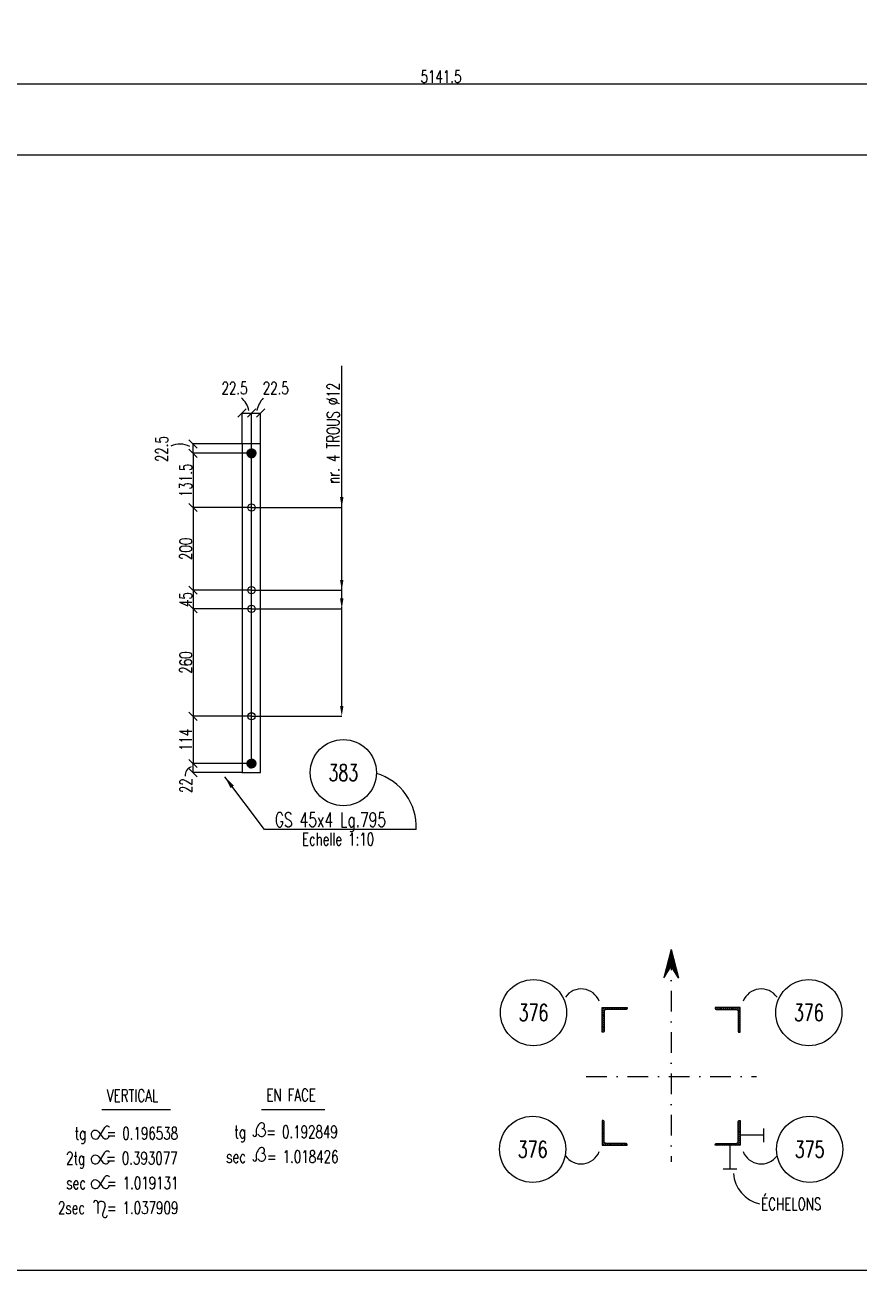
# Model space of a CAD drawing. Extents: x 512494 to 528714, y -34108 to -22628.
# Drawn here: x 520833 to 524867, y -34108 to -28085 of the extents above; entities that cross this region are included whole.
import ezdxf
from ezdxf.enums import TextEntityAlignment as Align

# ---------------------------------------------------------------- set-up
doc = ezdxf.new("R2010")
doc.units = 0
doc.header["$LTSCALE"] = 200
doc.header["$MEASUREMENT"] = 0
doc.linetypes.add('DASHDOT', pattern=[1, 0.5, -0.25, 0, -0.25])
doc.layers.get('0').update_dxf_attribs({"linetype": 'CONTINUOUS'})
for name, color, linetype in [('BOLLINI_1', 7, 'CONTINUOUS'), ('FORI', 2, 'CONTINUOUS'), ('LINEA-MEDIA', 7, 'CONTINUOUS'), ('LINEE_PIASTRE', 2, 'CONTINUOUS'), ('LM', 7, 'CONTINUOUS'), ('LS', 7, 'CONTINUOUS'), ('MZ', 6, 'DASHDOT'), ('PIASTRE', 5, 'CONTINUOUS'), ('TESTI_A_P', 7, 'CONTINUOUS')]:
    doc.layers.add(name, color=color, linetype=linetype)
doc.styles.add('QUOTE', font='ROMANS8.SHX', dxfattribs={"width": 0.7})
doc.styles.add('RQL', font='ROMANS8.SHX', dxfattribs={"width": 0.7})
doc.styles.add('RS', font='ROMANS8.shx', dxfattribs={"width": 0.7})
doc.styles.get("Standard").update_dxf_attribs({"font": 'ROMANS8.SHX', "width": 0.7})
doc.dimstyles.new('TRATTO', dxfattribs={"dimscale": 0, "dimtxt": 60, "dimasz": 40, "dimexe": 0, "dimexo": 0, "dimgap": 5, "dimtad": 1, "dimrnd": 0.5, "dimdsep": 46, "dimtxsty": 'RS', "dimblk1": 'OBLIQUE', "dimblk2": 'OBLIQUE', "dimsah": 1, "dimcen": 0.09, "dimclrd": 2, "dimclre": 2, "dimclrt": 7, "dimadec": 0, "dimazin": 0, "dimtfac": 1, "dimtix": 1, "dimtmove": 2, "dimatfit": 3, "dimfxl": 1, "dimtolj": 1, "dimtzin": 0, "dimarcsym": 0})

# ---------------------------------------------------------------- blocks, each defined once
blk = doc.blocks.new('_OBLIQUE')
at = {"color": 0, "linetype": 'ByBlock'}
blk.add_line((-0.5, -0.5), (0.5, 0.5), dxfattribs=at)
blk = doc.blocks.new('*D20')
at = {"layer": 'LS', "color": 2, "lineweight": -2, "transparency": 16777216}
for p, q in [((520274.6, -27582.6), (520274.6, -28370.3)), ((525416.2, -27582.6), (525416.2, -28370.3)), ((520274.6, -28370.3), (525416.2, -28370.3))]:
    blk.add_line(p, q, dxfattribs=at)
at = {"layer": 'LS', "color": 2, "lineweight": -2, "transparency": 16777216, "xscale": 40, "yscale": 40, "zscale": 40, "rotation": 180}
blk.add_blockref('_OBLIQUE', (520274.6, -28370.3), dxfattribs=at)
at = {"layer": 'LS', "color": 2, "lineweight": -2, "transparency": 16777216, "xscale": 40, "yscale": 40, "zscale": 40}
blk.add_blockref('_OBLIQUE', (525416.2, -28370.3), dxfattribs=at)
at = {"layer": 'LS', "color": 7, "transparency": 16777216, "insert": (522845.4, -28335.3), "char_height": 60, "attachment_point": 5, "style": 'RS'}
blk.add_mtext('\\A1;5141.5', dxfattribs=at)
blk = doc.blocks.new('*D30')
at = {"layer": 'LS', "color": 2, "lineweight": -2, "transparency": 16777216}
for p, q in [((513953.9, -28370.3), (513953.9, -28714.1)), ((525416.2, -28370.3), (525416.2, -28714.1)), ((513953.9, -28714.1), (525416.2, -28714.1))]:
    blk.add_line(p, q, dxfattribs=at)
at = {"layer": 'LS', "color": 2, "lineweight": -2, "transparency": 16777216, "xscale": 40, "yscale": 40, "zscale": 40, "rotation": 180}
blk.add_blockref('_OBLIQUE', (513953.9, -28714.1), dxfattribs=at)
at = {"layer": 'LS', "color": 2, "lineweight": -2, "transparency": 16777216, "xscale": 40, "yscale": 40, "zscale": 40}
blk.add_blockref('_OBLIQUE', (525416.2, -28714.1), dxfattribs=at)
at = {"layer": 'LS', "color": 7, "transparency": 16777216, "insert": (519685, -28676.2), "char_height": 60, "attachment_point": 5, "style": 'RS'}
blk.add_mtext('\\A1;11462 SUR TRUSQ. 75', dxfattribs=at)
blk = doc.blocks.new('*X18')
at = {"color": 0}
for p, q in [((117084.5, -38783), (117089.4, -38778.2)), ((117084.5, -38790.1), (117091.5, -38783.1)), ((117084.5, -38797.2), (117091.5, -38790.2)), ((117084.5, -38804.3), (117091.5, -38797.3)), ((117084.5, -38811.3), (117091.5, -38804.3)), ((117084.5, -38818.4), (117091.5, -38811.4)), ((117084.5, -38825.5), (117091.5, -38818.5)), ((117084.5, -38832.5), (117091.5, -38825.5)), ((117084.5, -38839.6), (117091.5, -38832.6)), ((117084.5, -38846.7), (117091.5, -38839.7)), ((117084.5, -38853.8), (117091.5, -38846.8)), ((117084.5, -38860.8), (117091.5, -38853.8)), ((117084.5, -38867.9), (117093.6, -38858.8)), ((117091.6, -38867.9), (117098.6, -38860.9)), ((117098.7, -38867.9), (117105.7, -38860.9)), ((117105.7, -38867.9), (117112.7, -38860.9)), ((117112.8, -38867.9), (117119.8, -38860.9)), ((117119.9, -38867.9), (117126.9, -38860.9)), ((117126.9, -38867.9), (117133.9, -38860.9)), ((117134, -38867.9), (117141, -38860.9)), ((117141.1, -38867.9), (117148.1, -38860.9)), ((117148.2, -38867.9), (117155.2, -38860.9)), ((117155.2, -38867.9), (117162.2, -38860.9)), ((117162.3, -38867.9), (117169.3, -38860.9)), ((117169.4, -38867.9), (117174.2, -38863))]:
    blk.add_line(p, q, dxfattribs=at)
blk = doc.blocks.new('xxx')
blk.add_circle((0, 0), 8)
at = {"color": 3, "style": 'RQL', "width": 0.7}
blk.add_attdef('POS', text='', height=4, dxfattribs=at).set_placement((0, 0), align=Align.MIDDLE)
at = {"color": 3, "style": 'RQL', "width": 0.7, "flags": 1}
blk.add_attdef('POS1', (-0.39, -5.42), '', height=2, dxfattribs=at)
at = {"style": 'RQL', "width": 0.7, "flags": 1}
blk.add_attdef('TIPO', (-0.39, -8.66), '', height=2, dxfattribs=at)
blk = doc.blocks.new('MRKR_98')
blk.add_point((0, 0))
at = {"color": 7, "style": 'QUOTE', "width": 0.5, "flags": 1}
for tag, p in [('TI', (3.7, 6.8)), ('NFORI', (3.7, 5.3)), ('AUX2', (3.7, 4.9)), ('FAM', (3.7, 4.5)), ('AUX1', (3.7, 4.2)), ('COMMESSA', (3.7, 3.8)), ('SPESSORE', (3.7, 2.5)), ('SV', (3.7, 1.8)), ('QUA', (3.7, 1.1)), ('DI_S', (3.7, 6.4)), ('D_S', (3.7, 6)), ('E_S', (3.7, 5.7)), ('MD', (3.7, 3.5)), ('MP', (3.7, 3.2)), ('LARGHEZZA', (3.7, 2.8)), ('NP', (3.7, 2.1)), ('PESO', (3.7, 1.4)), ('LUN', (3.7, 0.8)), ('PROF', (3.7, 0.4)), ('POS', (3.7, 0.1))]:
    blk.add_attdef(tag, p, '', height=0.2, dxfattribs=at)
at = {"color": 7, "flags": 1}
for tag, p in [('LAV1', (5.3, 6.9)), ('LAV2', (5.3, 6.5)), ('LAV3', (5.3, 6.2)), ('LAV4', (5.3, 5.9)), ('LAV5', (5.3, 5.5)), ('LAV6', (5.3, 5.2)), ('LAV7', (5.3, 4.9)), ('LAV8', (5.3, 4.5)), ('LAV9', (5.3, 4.2)), ('LAV10', (5.3, 3.9))]:
    blk.add_attdef(tag, p, '', height=0.2, dxfattribs=at)
blk = doc.blocks.new('12')
at = {"color": 0}
for p, q in [((-1, 0.06), (-0.06, 1)), ((-1, 0.01), (-0.01, 1)), ((-1, -0.03), (0.03, 1)), ((-1, -0.07), (0.07, 1)), ((0.09, -1), (-1, 0.09)), ((0.05, -1), (-1, 0.05)), ((0, -1), (-1, 0)), ((-0.99, 0.16), (-0.16, 0.99)), ((-0.99, 0.11), (-0.11, 0.99)), ((-0.99, -0.11), (0.11, 0.99)), ((-0.99, -0.15), (0.15, 0.99)), ((0.17, -0.99), (-0.99, 0.17)), ((0.13, -0.99), (-0.99, 0.13)), ((-0.98, 0.22), (-0.22, 0.98)), ((-0.98, -0.19), (0.19, 0.98)), ((0.21, -0.98), (-0.98, 0.21)), ((-0.97, -0.23), (0.23, 0.97)), ((0.24, -0.97), (-0.97, 0.24)), ((-0.96, 0.28), (-0.28, 0.96)), ((-0.96, -0.27), (0.27, 0.96)), ((0.28, -0.96), (-0.96, 0.28)), ((-0.95, -0.3), (0.3, 0.95)), ((0.31, -0.95), (-0.95, 0.31)), ((-0.94, 0.34), (-0.34, 0.94)), ((-0.94, -0.33), (0.33, 0.94)), ((0.35, -0.94), (-0.94, 0.35)), ((-0.93, -0.37), (0.37, 0.93)), ((0.38, -0.93), (-0.93, 0.38)), ((-0.92, -0.4), (0.4, 0.92)), ((-0.91, 0.42), (-0.42, 0.91)), ((0.41, -0.91), (-0.91, 0.41)), ((-0.9, -0.43), (0.43, 0.9)), ((0.44, -0.9), (-0.9, 0.44)), ((-0.89, -0.46), (0.46, 0.89)), ((0.47, -0.88), (-0.88, 0.47)), ((-0.87, -0.49), (0.49, 0.87)), ((0.5, -0.87), (-0.87, 0.5)), ((-0.86, 0.52), (-0.52, 0.86)), ((-0.86, -0.52), (0.52, 0.86)), ((0.53, -0.85), (-0.85, 0.53)), ((-0.84, -0.54), (0.54, 0.84)), ((0.55, -0.83), (-0.83, 0.55)), ((-0.82, -0.57), (0.57, 0.82)), ((0.58, -0.81), (-0.81, 0.58)), ((-0.8, -0.6), (0.6, 0.8)), ((0.61, -0.79), (-0.79, 0.61)), ((-0.78, -0.62), (0.62, 0.78)), ((0.63, -0.78), (-0.78, 0.63)), ((-0.76, -0.65), (0.65, 0.76)), ((0.66, -0.75), (-0.75, 0.66)), ((-0.74, -0.67), (0.67, 0.74)), ((0.68, -0.73), (-0.73, 0.68)), ((-0.72, -0.69), (0.69, 0.72)), ((0.7, -0.71), (-0.71, 0.7)), ((-0.7, -0.72), (0.72, 0.7)), ((0.73, -0.69), (-0.69, 0.73)), ((0.75, -0.67), (-0.67, 0.75)), ((-0.67, -0.74), (0.74, 0.67)), ((-0.65, -0.76), (0.76, 0.65)), ((0.77, -0.64), (-0.64, 0.77)), ((-0.63, -0.78), (0.78, 0.63)), ((0.79, -0.62), (-0.62, 0.79)), ((-0.6, -0.8), (0.8, 0.6)), ((0.81, -0.59), (-0.59, 0.81)), ((-0.57, -0.82), (0.82, 0.57)), ((0.83, -0.56), (-0.56, 0.83)), ((-0.55, -0.84), (0.84, 0.55)), ((0.84, -0.54), (-0.54, 0.84)), ((-0.52, -0.85), (0.85, 0.52)), ((0.86, -0.51), (-0.51, 0.86)), ((-0.49, -0.87), (0.87, 0.49)), ((0.88, -0.48), (-0.48, 0.88)), ((-0.46, -0.89), (0.89, 0.46)), ((0.89, -0.45), (-0.45, 0.89)), ((-0.43, -0.9), (0.9, 0.43)), ((0.91, -0.42), (-0.42, 0.91)), ((-0.4, -0.92), (0.92, 0.4)), ((0.92, -0.39), (-0.39, 0.92)), ((-0.37, -0.93), (0.93, 0.37)), ((0.93, -0.36), (-0.36, 0.93)), ((-0.34, -0.94), (0.94, 0.34)), ((0.95, -0.33), (-0.33, 0.95)), ((-0.3, -0.95), (0.95, 0.3)), ((0.96, -0.29), (-0.29, 0.96)), ((-0.27, -0.96), (0.96, 0.27)), ((0.97, -0.26), (-0.26, 0.97)), ((-0.23, -0.97), (0.97, 0.23)), ((0.98, -0.22), (-0.22, 0.98)), ((-0.2, -0.98), (0.98, 0.2)), ((0.98, -0.18), (-0.18, 0.98)), ((-0.16, -0.99), (0.99, 0.16)), ((0.99, -0.14), (-0.14, 0.99)), ((-0.12, -0.99), (0.99, 0.12)), ((0.99, -0.1), (-0.1, 0.99)), ((-0.08, -1), (1, 0.08)), ((1, -0.06), (-0.06, 1)), ((-0.04, -1), (1, 0.04)), ((1, -0.02), (-0.02, 1)), ((1, 0.02), (0.02, 1)), ((1, 0.07), (0.07, 1)), ((0.99, 0.12), (0.12, 0.99)), ((0.98, 0.17), (0.17, 0.98)), ((0.97, 0.23), (0.23, 0.97)), ((0.96, 0.29), (0.29, 0.96)), ((0.93, 0.36), (0.36, 0.93)), ((0.9, 0.44), (0.44, 0.9)), ((0.84, 0.55), (0.55, 0.84)), ((-0.04, -1), (-1, -0.04)), ((-0.09, -1), (-1, -0.09)), ((-0.14, -0.99), (-0.99, -0.14)), ((-0.2, -0.98), (-0.98, -0.2)), ((-0.25, -0.97), (-0.97, -0.25)), ((-0.32, -0.95), (-0.95, -0.32)), ((-0.39, -0.92), (-0.92, -0.39)), ((-0.48, -0.88), (-0.88, -0.48)), ((-0.6, -0.8), (-0.8, -0.6)), ((0.01, -1), (1, -0.01)), ((0.05, -1), (1, -0.05)), ((0.1, -0.99), (0.99, -0.1)), ((0.15, -0.99), (0.99, -0.15)), ((0.21, -0.98), (0.98, -0.21)), ((0.27, -0.96), (0.96, -0.27)), ((0.33, -0.94), (0.94, -0.33)), ((0.41, -0.91), (0.91, -0.41)), ((0.5, -0.87), (0.87, -0.5)), ((0.66, -0.75), (0.75, -0.66))]:
    blk.add_line(p, q, dxfattribs=at)
blk.add_circle((0, 0), 1)
blk = doc.blocks.new('*D132')
at = {"layer": 'LS', "color": 2, "lineweight": -2, "transparency": 16777216}
for p, q in [((521929.2, -31658), (521646.2, -31658)), ((521646.2, -31702.1), (521646.2, -31658)), ((521883.2, -31702.1), (521646.2, -31702.1))]:
    blk.add_line(p, q, dxfattribs=at)
at = {"layer": 'LS', "color": 2, "lineweight": -2, "transparency": 16777216, "xscale": 40, "yscale": 40, "zscale": 40}
for p, rotation in [((521646.2, -31658), 90), ((521646.2, -31702.1), 270)]:
    blk.add_blockref('_OBLIQUE', p, dxfattribs=dict(at, rotation=rotation))
at = {"layer": 'LS', "color": 7, "transparency": 16777216, "insert": (521612.2, -31764.9), "char_height": 60, "attachment_point": 5, "rotation": 90, "style": 'RS'}
blk.add_mtext('\\A1;22', dxfattribs=at)
blk = doc.blocks.new('*D133')
at = {"layer": 'LS', "color": 2, "lineweight": -2, "transparency": 16777216}
for p, q in [((521883.2, -30112.1), (521646.2, -30112.1)), ((521646.2, -30157.4), (521646.2, -30112.1)), ((521929.2, -30157.4), (521646.2, -30157.4))]:
    blk.add_line(p, q, dxfattribs=at)
at = {"layer": 'LS', "color": 2, "lineweight": -2, "transparency": 16777216, "xscale": 40, "yscale": 40, "zscale": 40}
for p, rotation in [((521646.2, -30112.1), 90), ((521646.2, -30157.4), 270)]:
    blk.add_blockref('_OBLIQUE', p, dxfattribs=dict(at, rotation=rotation))
at = {"layer": 'LS', "color": 7, "transparency": 16777216, "insert": (521495.1, -30137.2), "char_height": 60, "attachment_point": 5, "rotation": 90, "style": 'RS'}
blk.add_mtext('\\A1;22.5', dxfattribs=at)
blk = doc.blocks.new('*D134')
at = {"layer": 'LS', "color": 2, "lineweight": -2, "transparency": 16777216}
for p, q in [((521883.2, -30112.1), (521883.2, -29962.8)), ((521883.2, -29962.8), (521929.2, -29962.8)), ((521929.2, -31658), (521929.2, -29962.8))]:
    blk.add_line(p, q, dxfattribs=at)
at = {"layer": 'LS', "color": 2, "lineweight": -2, "transparency": 16777216, "xscale": 40, "yscale": 40, "zscale": 40, "rotation": 180}
blk.add_blockref('_OBLIQUE', (521883.2, -29962.8), dxfattribs=at)
at = {"layer": 'LS', "color": 2, "lineweight": -2, "transparency": 16777216, "xscale": 40, "yscale": 40, "zscale": 40}
blk.add_blockref('_OBLIQUE', (521929.2, -29962.8), dxfattribs=at)
at = {"layer": 'LS', "color": 7, "transparency": 16777216, "insert": (521847.1, -29842.1), "char_height": 60, "attachment_point": 5, "style": 'RS'}
blk.add_mtext('\\A1;22.5', dxfattribs=at)
blk = doc.blocks.new('*D135')
at = {"layer": 'LS', "color": 2, "lineweight": -2, "transparency": 16777216}
for p, q in [((521929.2, -30157.4), (521929.2, -29962.8)), ((521929.2, -29962.8), (521973.2, -29962.8)), ((521973.2, -30112.1), (521973.2, -29962.8))]:
    blk.add_line(p, q, dxfattribs=at)
at = {"layer": 'LS', "color": 2, "lineweight": -2, "transparency": 16777216, "xscale": 40, "yscale": 40, "zscale": 40, "rotation": 180}
blk.add_blockref('_OBLIQUE', (521929.2, -29962.8), dxfattribs=at)
at = {"layer": 'LS', "color": 2, "lineweight": -2, "transparency": 16777216, "xscale": 40, "yscale": 40, "zscale": 40}
blk.add_blockref('_OBLIQUE', (521973.2, -29962.8), dxfattribs=at)
at = {"layer": 'LS', "color": 7, "transparency": 16777216, "insert": (522046.4, -29842.1), "char_height": 60, "attachment_point": 5, "style": 'RS'}
blk.add_mtext('\\A1;22.5', dxfattribs=at)
blk = doc.blocks.new('*D136')
at = {"layer": 'LS', "color": 2, "lineweight": -2, "transparency": 16777216}
for p, q in [((521929.2, -30157.4), (521646.2, -30157.4)), ((521646.2, -30157.4), (521646.2, -30419.7)), ((521929.2, -30419.7), (521646.2, -30419.7))]:
    blk.add_line(p, q, dxfattribs=at)
at = {"layer": 'LS', "color": 2, "lineweight": -2, "transparency": 16777216, "xscale": 40, "yscale": 40, "zscale": 40}
for p, rotation in [((521646.2, -30157.4), 90), ((521646.2, -30419.7), 270)]:
    blk.add_blockref('_OBLIQUE', p, dxfattribs=dict(at, rotation=rotation))
at = {"layer": 'LS', "color": 7, "transparency": 16777216, "insert": (521611.2, -30288.5), "char_height": 60, "attachment_point": 5, "rotation": 90, "style": 'RS'}
blk.add_mtext('\\A1;131.5', dxfattribs=at)
blk = doc.blocks.new('*D137')
at = {"layer": 'LS', "color": 2, "lineweight": -2, "transparency": 16777216}
for p, q in [((521929.2, -30419.7), (521646.2, -30419.7)), ((521646.2, -30419.7), (521646.2, -30819.7)), ((521929.2, -30819.7), (521646.2, -30819.7))]:
    blk.add_line(p, q, dxfattribs=at)
at = {"layer": 'LS', "color": 2, "lineweight": -2, "transparency": 16777216, "xscale": 40, "yscale": 40, "zscale": 40}
for p, rotation in [((521646.2, -30419.7), 90), ((521646.2, -30819.7), 270)]:
    blk.add_blockref('_OBLIQUE', p, dxfattribs=dict(at, rotation=rotation))
at = {"layer": 'LS', "color": 7, "transparency": 16777216, "insert": (521611.2, -30619.7), "char_height": 60, "attachment_point": 5, "rotation": 90, "style": 'RS'}
blk.add_mtext('\\A1;200', dxfattribs=at)
blk = doc.blocks.new('*D138')
at = {"layer": 'LS', "color": 2, "lineweight": -2, "transparency": 16777216}
for p, q in [((521929.2, -30819.7), (521646.2, -30819.7)), ((521646.2, -30819.7), (521646.2, -30909.7)), ((521929.2, -30909.7), (521646.2, -30909.7))]:
    blk.add_line(p, q, dxfattribs=at)
at = {"layer": 'LS', "color": 2, "lineweight": -2, "transparency": 16777216, "xscale": 40, "yscale": 40, "zscale": 40}
for p, rotation in [((521646.2, -30819.7), 90), ((521646.2, -30909.7), 270)]:
    blk.add_blockref('_OBLIQUE', p, dxfattribs=dict(at, rotation=rotation))
at = {"layer": 'LS', "color": 7, "transparency": 16777216, "insert": (521611.2, -30864.7), "char_height": 60, "attachment_point": 5, "rotation": 90, "style": 'RS'}
blk.add_mtext('\\A1;45', dxfattribs=at)
blk = doc.blocks.new('*D139')
at = {"layer": 'LS', "color": 2, "lineweight": -2, "transparency": 16777216}
for p, q in [((521929.2, -30909.7), (521646.2, -30909.7)), ((521646.2, -30909.7), (521646.2, -31429.7)), ((521929.2, -31429.7), (521646.2, -31429.7))]:
    blk.add_line(p, q, dxfattribs=at)
at = {"layer": 'LS', "color": 2, "lineweight": -2, "transparency": 16777216, "xscale": 40, "yscale": 40, "zscale": 40}
for p, rotation in [((521646.2, -30909.7), 90), ((521646.2, -31429.7), 270)]:
    blk.add_blockref('_OBLIQUE', p, dxfattribs=dict(at, rotation=rotation))
at = {"layer": 'LS', "color": 7, "transparency": 16777216, "insert": (521611.2, -31169.7), "char_height": 60, "attachment_point": 5, "rotation": 90, "style": 'RS'}
blk.add_mtext('\\A1;260', dxfattribs=at)
blk = doc.blocks.new('*D140')
at = {"layer": 'LS', "color": 2, "lineweight": -2, "transparency": 16777216}
for p, q in [((521929.2, -31429.7), (521646.2, -31429.7)), ((521646.2, -31429.7), (521646.2, -31658)), ((521929.2, -31658), (521646.2, -31658))]:
    blk.add_line(p, q, dxfattribs=at)
at = {"layer": 'LS', "color": 2, "lineweight": -2, "transparency": 16777216, "xscale": 40, "yscale": 40, "zscale": 40}
for p, rotation in [((521646.2, -31429.7), 90), ((521646.2, -31658), 270)]:
    blk.add_blockref('_OBLIQUE', p, dxfattribs=dict(at, rotation=rotation))
at = {"layer": 'LS', "color": 7, "transparency": 16777216, "insert": (521611.2, -31543.8), "char_height": 60, "attachment_point": 5, "rotation": 90, "style": 'RS'}
blk.add_mtext('\\A1;114', dxfattribs=at)

msp = doc.modelspace()

# ---------------------------------------------------------------- linework, layer by layer
at = {"layer": 'LINEA-MEDIA'}
for p, q in [((521205.362, -33332.333), (521536.882, -33332.333)), ((521976.74, -33332.333), (522283.703, -33332.333)), ((521192.351, -33464.354), (521219.015, -33419.325)), ((521191.031, -33440.948), (521210.885, -33467.21)), ((521192.351, -33584.527), (521219.015, -33539.498)), ((521191.031, -33561.12), (521210.885, -33587.383)), ((521192.351, -33704.198), (521219.015, -33659.169)), ((521191.031, -33680.792), (521210.885, -33707.054)), ((521185.48, -33782.195), (521185.48, -33834.684)), ((521220.677, -33799.463), (521208.612, -33838.213))]:
    msp.add_line(p, q, dxfattribs=at)
for centre, radius, start, end in [((521231.186, -33426.532), 14.145, 36.9355706, 149.3681632), ((522003.364, -33439.027), 51.996, 132.1410417, 193.7786336), ((521978.281, -33443.408), 19.358, 200.7226068, 90), ((521978.281, -33410.223), 13.827, 270, 135.1576665), ((521174.249, -33453.635), 21.038, 37.0889899, 329.3681632), ((521224.382, -33457.007), 16.92, 217.0889899, 345.8511132), ((521944.085, -33452.998), 8.921, 179.9062053, 10.2446052), ((521231.186, -33546.705), 14.145, 36.9355706, 149.3681632), ((522003.364, -33558.616), 51.996, 132.1410417, 193.7786336), ((521978.281, -33562.996), 19.358, 200.7226068, 90), ((521978.281, -33529.811), 13.827, 270, 135.1576665), ((521174.249, -33573.807), 21.038, 37.0889899, 329.3681632), ((521224.382, -33577.179), 16.92, 217.0889899, 345.8511132), ((521944.085, -33572.586), 8.921, 179.9062053, 10.2446052), ((521231.186, -33666.376), 14.145, 36.9355706, 149.3681632), ((521174.249, -33693.479), 21.038, 37.0889899, 329.3681632), ((521224.382, -33696.851), 16.92, 217.0889899, 345.8511132), ((521175.406, -33781.454), 10.074, 355.786368, 189.3997672), ((521203.393, -33794.082), 18.103, 342.70498, 171.6817157), ((521220.372, -33841.875), 12.317, 162.70498, 355.0070867)]:
    msp.add_arc(centre, radius, start, end, dxfattribs=at)
at = {"layer": 'LINEE_PIASTRE'}
for p, q in [((521973.154, -30112.05), (521883.154, -30112.05)), ((521883.154, -30112.05), (521883.154, -31702.05)), ((521973.154, -31702.05), (521973.154, -30112.05)), ((521883.154, -31702.05), (521973.154, -31702.05))]:
    msp.add_line(p, q, dxfattribs=at)
at = {"layer": 'LM'}
for p, q in [((524291.581, -33454.624), (524406.174, -33454.624)), ((524241.24, -33504.965), (524241.24, -33619.558))]:
    msp.add_line(p, q, dxfattribs=at)
at = {"layer": 'LS', "color": 2}
for p, q in [((521929.154, -30419.689), (522365.412, -30419.689)), ((521929.154, -30819.689), (522365.412, -30819.689)), ((521929.154, -30909.689), (522365.412, -30909.689)), ((521929.154, -31429.689), (522365.412, -31429.689))]:
    msp.add_line(p, q, dxfattribs=at)
at = {"layer": 'LS', "color": 6}
for p, q in [((521991.491, -31976.636), (521799.695, -31722.679)), ((522725.823, -31976.636), (521991.491, -31976.636)), ((523958.265, -32557.3), (523922.379, -32694.593)), ((523958.265, -32567.423), (523926.865, -32687.555)), ((523958.265, -32577.546), (523931.35, -32680.516)), ((523958.265, -32557.3), (523994.152, -32694.593)), ((523958.265, -32567.423), (523989.666, -32687.555)), ((523958.265, -32577.546), (523985.18, -32680.516)), ((523922.379, -32694.593), (523958.265, -32638.284)), ((523958.265, -32587.669), (523935.836, -32673.477)), ((523958.265, -32597.792), (523940.322, -32666.439)), ((523958.265, -32607.915), (523944.808, -32659.4)), ((523958.265, -32618.038), (523949.294, -32652.361)), ((523958.265, -32628.161), (523953.78, -32645.322)), ((523958.265, -32628.161), (523953.78, -32645.322)), ((523958.265, -32587.669), (523980.695, -32673.477)), ((523958.265, -32597.792), (523976.209, -32666.439)), ((523958.265, -32607.915), (523971.723, -32659.4)), ((523958.265, -32618.038), (523967.237, -32652.361)), ((523958.265, -32628.161), (523962.751, -32645.322)), ((523958.265, -32628.161), (523962.751, -32645.322)), ((523994.152, -32694.593), (523958.265, -32638.284)), ((523995.005, -32695.932), (523958.265, -32638.284))]:
    msp.add_line(p, q, dxfattribs=at)
at = {"layer": 'LS', "color": 0}
for p, q in [((524406.174, -33489.945), (524406.174, -33423.459)), ((524276.561, -33619.558), (524210.075, -33619.558))]:
    msp.add_line(p, q, dxfattribs=at)
at = {"layer": 'LS', "color": 8}
msp.add_lwpolyline([(512494.418, -22628.464), (512494.418, -34108.464), (525214.418, -34108.464), (525214.418, -32508.464), (528714.418, -32508.464), (528714.418, -22628.464), (512494.418, -22628.464)], close=True, dxfattribs=at)
at = {"layer": 'LS', "color": 2}
for points in [[(522365.412, -30369.689), (522365.412, -29734.502)], [(522365.412, -30769.689), (522365.412, -30290.032)], [(522365.412, -30859.689), (522365.412, -30380.032)], [(522365.412, -31379.689), (522365.412, -30900.032)]]:
    msp.add_lwpolyline(points, dxfattribs=at)
at = {"layer": 'LS', "color": 6}
for points in [[(523624.932, -32838.334), (523744.932, -32838.334), (523744.932, -32843.001, -0.41421356), (523740.265, -32847.667), (523643.599, -32847.667, 0.41421356), (523634.265, -32857.001), (523634.265, -32953.667, -0.41421356), (523629.599, -32958.334), (523624.932, -32958.334)], [(524291.599, -32838.334), (524171.599, -32838.334), (524171.599, -32843.001, 0.41421356), (524176.265, -32847.667), (524272.932, -32847.667, -0.41421356), (524282.265, -32857.001), (524282.265, -32953.667, 0.41421356), (524286.932, -32958.334), (524291.599, -32958.334)], [(523624.932, -33504.965), (523744.932, -33504.965), (523744.932, -33500.298, 0.41421356), (523740.265, -33495.631), (523643.599, -33495.631, -0.41421356), (523634.265, -33486.298), (523634.265, -33389.631, 0.41421356), (523629.599, -33384.965), (523624.932, -33384.965)], [(524291.599, -33504.965), (524171.599, -33504.965), (524171.599, -33500.298, -0.41421356), (524176.265, -33495.631), (524272.932, -33495.631, 0.41421356), (524282.265, -33486.298), (524282.265, -33389.631, -0.41421356), (524286.932, -33384.965), (524291.599, -33384.965)]]:
    msp.add_lwpolyline(points, format="xyb", close=True, dxfattribs=at)
at = {"layer": 'LS', "color": 7}
for centre in [(521929.154, -30419.689), (521929.154, -30819.689), (521929.154, -30909.689), (521929.154, -31429.689)]:
    msp.add_circle(centre, 17.5, dxfattribs=at)
at = {"layer": 'LS', "color": 6}
for centre, radius, start, end in [((521799.504, -29977.662), 119.911, 13.0300444, 47.7055019), ((522068.596, -29970.423), 114.978, 136.0538554, 170.366337), ((521583.574, -30209.391), 96.58, 60.6250705, 116.9959464), ((521651.036, -31714.188), 42.644, 108.9865296, 186.4764678), ((522453.179, -31966.529), 272.832, 357.8769171, 72.9806132), ((523523.015, -32842.212), 93.834, 21.550402, 144.5934757), ((524393.516, -32842.212), 93.834, 35.4065243, 158.449598), ((523523.015, -33501.087), 93.834, 215.4065243, 338.449598), ((524393.516, -33501.087), 93.834, 201.550402, 324.5934757), ((524421.54, -33629.227), 162.704, 183.9799044, 257.1389082)]:
    msp.add_arc(centre, radius, start, end, dxfattribs=at)
at = {"layer": 'LS', "color": 2}
for points in [[(522373.745, -30369.689), (522365.412, -30419.689), (522357.079, -30369.689)], [(522373.745, -30769.689), (522365.412, -30819.689), (522357.079, -30769.689)], [(522373.745, -30859.689), (522365.412, -30909.689), (522357.079, -30859.689)], [(522373.745, -31379.689), (522365.412, -31429.689), (522357.079, -31379.689)]]:
    msp.add_solid(points, dxfattribs=at)
at = {"layer": 'LS', "color": 6}
msp.add_solid([(521843.835, -31764.531), (521799.695, -31722.679), (521827.875, -31776.585)], dxfattribs=at)
at = {"layer": 'MZ'}
for p, q in [((523958.265, -32557.3), (523958.265, -33585.147)), ((523546.468, -33171.649), (524370.063, -33171.649))]:
    msp.add_line(p, q, dxfattribs=at)

# ---------------------------------------------------------------- block references
at = {"layer": 'BOLLINI_1'}
for p, xscale, yscale, zscale, values in [((522373.089, -31702.167), 19.9980000000023, 19.9980000000023, 19.9980000000023, {'POS': '383'}), ((523292.695, -32862.919), 19.99950000006855, 19.99950000006855, 19.99950000006855, {'POS': '376'}), ((524623.836, -32862.919), 19.99950000006855, 19.99950000006855, 19.99950000006855, {'POS': '376'}), ((523288.429, -33524.243), 19.99950000006855, 19.99950000006855, 19.99950000006855, {'POS': '376'}), ((524628.101, -33524.243), 19.99950000006855, 19.99950000006855, 19.99950000006855, {'POS': '375'})]:
    msp.add_blockref('xxx', p, dxfattribs=dict(at, xscale=xscale, yscale=yscale, zscale=zscale)).add_auto_attribs(values)
at = {"layer": 'FORI', "xscale": 21, "yscale": 21, "zscale": 21, "rotation": 330.6672217226813}
for p in [(521929.154, -30157.39), (521929.154, -31657.998)]:
    msp.add_blockref('12', p, dxfattribs=at)
at = {"layer": 'LS', "color": 6, "yscale": 1.333333333333, "zscale": 1.333333333333, "rotation": 180}
for p, xscale in [((367512.264, -84662.182), -1.333333333333), ((680404.267, -84662.182), 1.333333333333)]:
    msp.add_blockref('*X18', p, dxfattribs=dict(at, xscale=xscale))
at = {"layer": 'LS', "color": 6, "yscale": 1.333333333333, "zscale": 1.333333333333}
for p, xscale in [((367512.264, 18318.883), 1.333333333333), ((680404.267, 18318.883), -1.333333333333)]:
    msp.add_blockref('*X18', p, dxfattribs=dict(at, xscale=xscale))
at = {"layer": 'PIASTRE'}
ref = msp.add_blockref('MRKR_98', (521883.154, -31702.05), dxfattribs=dict(at, xscale=2, yscale=2, zscale=2))
ref.add_attrib('PROF', 'GS 45x4 Lg.795', (522042.03, -31965.212), dxfattribs={"layer": '0', "color": 2, "height": 70, "style": 'QUOTE', "width": 0.7})

# ---------------------------------------------------------------- texts
at = {"color": 7, "style": 'RS', "width": 0.7}
msp.add_text('ÉCHELONS', height=60, dxfattribs=at).set_placement((524393.246, -33818.606))
at = {"layer": 'LINEA-MEDIA', "style": 'RS', "width": 0.7}
for s, p in [('VERTICAL', (521229.421, -33294.331)), ('EN FACE', (522000.998, -33291.501)), ('tg   = 0.196538', (521074.033, -33476.968)), ('tg   = 0.192849', (521846.334, -33469.725)), ('2tg   = 0.393077', (521032.561, -33596.97)), ('sec   = 1.018426', (521806.507, -33589.727)), ('sec   = 1.019131', (521033.002, -33716.971)), ('2sec   = 1.037909', (520992.938, -33836.972))]:
    msp.add_text(s, height=60.0007, dxfattribs=at).set_placement(p)
at = {"layer": 'LS', "color": 7, "style": 'RS', "width": 0.7}
msp.add_text('Echelle 1:10', height=60, dxfattribs=at).set_placement((522172.787, -32054.061))
at = {"layer": 'TESTI_A_P', "style": 'RS', "width": 0.7}
msp.add_text('nr. 4 TROUS %%C12 ', height=60, rotation=90, dxfattribs=at).set_placement((522353.887, -30304.225))

# ---------------------------------------------------------------- dimensions: what is measured, and where the dimension line sits
at = {"layer": 'LS'}
dim = msp.add_linear_dim(base=(525416.18, -28370.269), p1=(520274.641, -27582.62), p2=(525416.18, -27582.62), dimstyle='TRATTO', override={"dimscale": 1}, dxfattribs=at)
dim.commit()
dim.dimension.update_dxf_attribs({"geometry": '*D20', "text_midpoint": (522845.411, -28335.269)})
dim = msp.add_linear_dim(base=(525416.18, -28714.077), p1=(513953.873, -28370.269), p2=(525416.18, -28370.269), text='11462 SUR TRUSQ. 75', dimstyle='TRATTO', override={"dimscale": 1}, dxfattribs=at)
dim.commit()
dim.dimension.update_dxf_attribs({"geometry": '*D30', "text_midpoint": (519685.027, -28676.22)})
for base, p1, p2, picture, middle in [((521929.154, -29962.781), (521883.154, -30112.05), (521929.154, -31657.998), '*D134', (521847.112, -29842.089)), ((521973.154, -29962.781), (521929.154, -30157.39), (521973.154, -30112.05), '*D135', (522046.354, -29842.089))]:
    dim = msp.add_linear_dim(base=base, p1=p1, p2=p2, text='22.5', dimstyle='TRATTO', override={"dimscale": 1}, dxfattribs=at)
    dim.commit()
    dim.dimension.update_dxf_attribs({"geometry": picture, "text_midpoint": middle, "dimtype": 160})
for base, p1, p2, text, picture, middle in [((521646.155, -30112.05), (521929.154, -30157.39), (521883.154, -30112.05), '22.5', '*D133', (521495.111, -30137.154)), ((521646.155, -31657.998), (521883.154, -31702.05), (521929.154, -31657.998), '22', '*D132', (521612.228, -31764.945))]:
    dim = msp.add_linear_dim(base=base, p1=p1, p2=p2, angle=90, text=text, dimstyle='TRATTO', override={"dimscale": 1}, dxfattribs=at)
    dim.commit()
    dim.dimension.update_dxf_attribs({"geometry": picture, "text_midpoint": middle, "dimtype": 160})
for base, p1, p2, text, picture, middle in [((521646.155, -30419.689), (521929.154, -30157.39), (521929.154, -30419.689), '131.5', '*D136', (521611.155, -30288.539)), ((521646.155, -30819.689), (521929.154, -30419.689), (521929.154, -30819.689), '200', '*D137', (521611.155, -30619.689)), ((521646.155, -30909.689), (521929.154, -30819.689), (521929.154, -30909.689), '45', '*D138', (521611.155, -30864.689)), ((521646.155, -31429.689), (521929.154, -30909.689), (521929.154, -31429.689), '260', '*D139', (521611.155, -31169.689)), ((521646.155, -31657.998), (521929.154, -31429.689), (521929.154, -31657.998), '114', '*D140', (521611.155, -31543.843))]:
    dim = msp.add_linear_dim(base=base, p1=p1, p2=p2, angle=90, text=text, dimstyle='TRATTO', override={"dimscale": 1}, dxfattribs=at)
    dim.commit()
    dim.dimension.update_dxf_attribs({"geometry": picture, "text_midpoint": middle})

doc.saveas('drawing.dxf')
